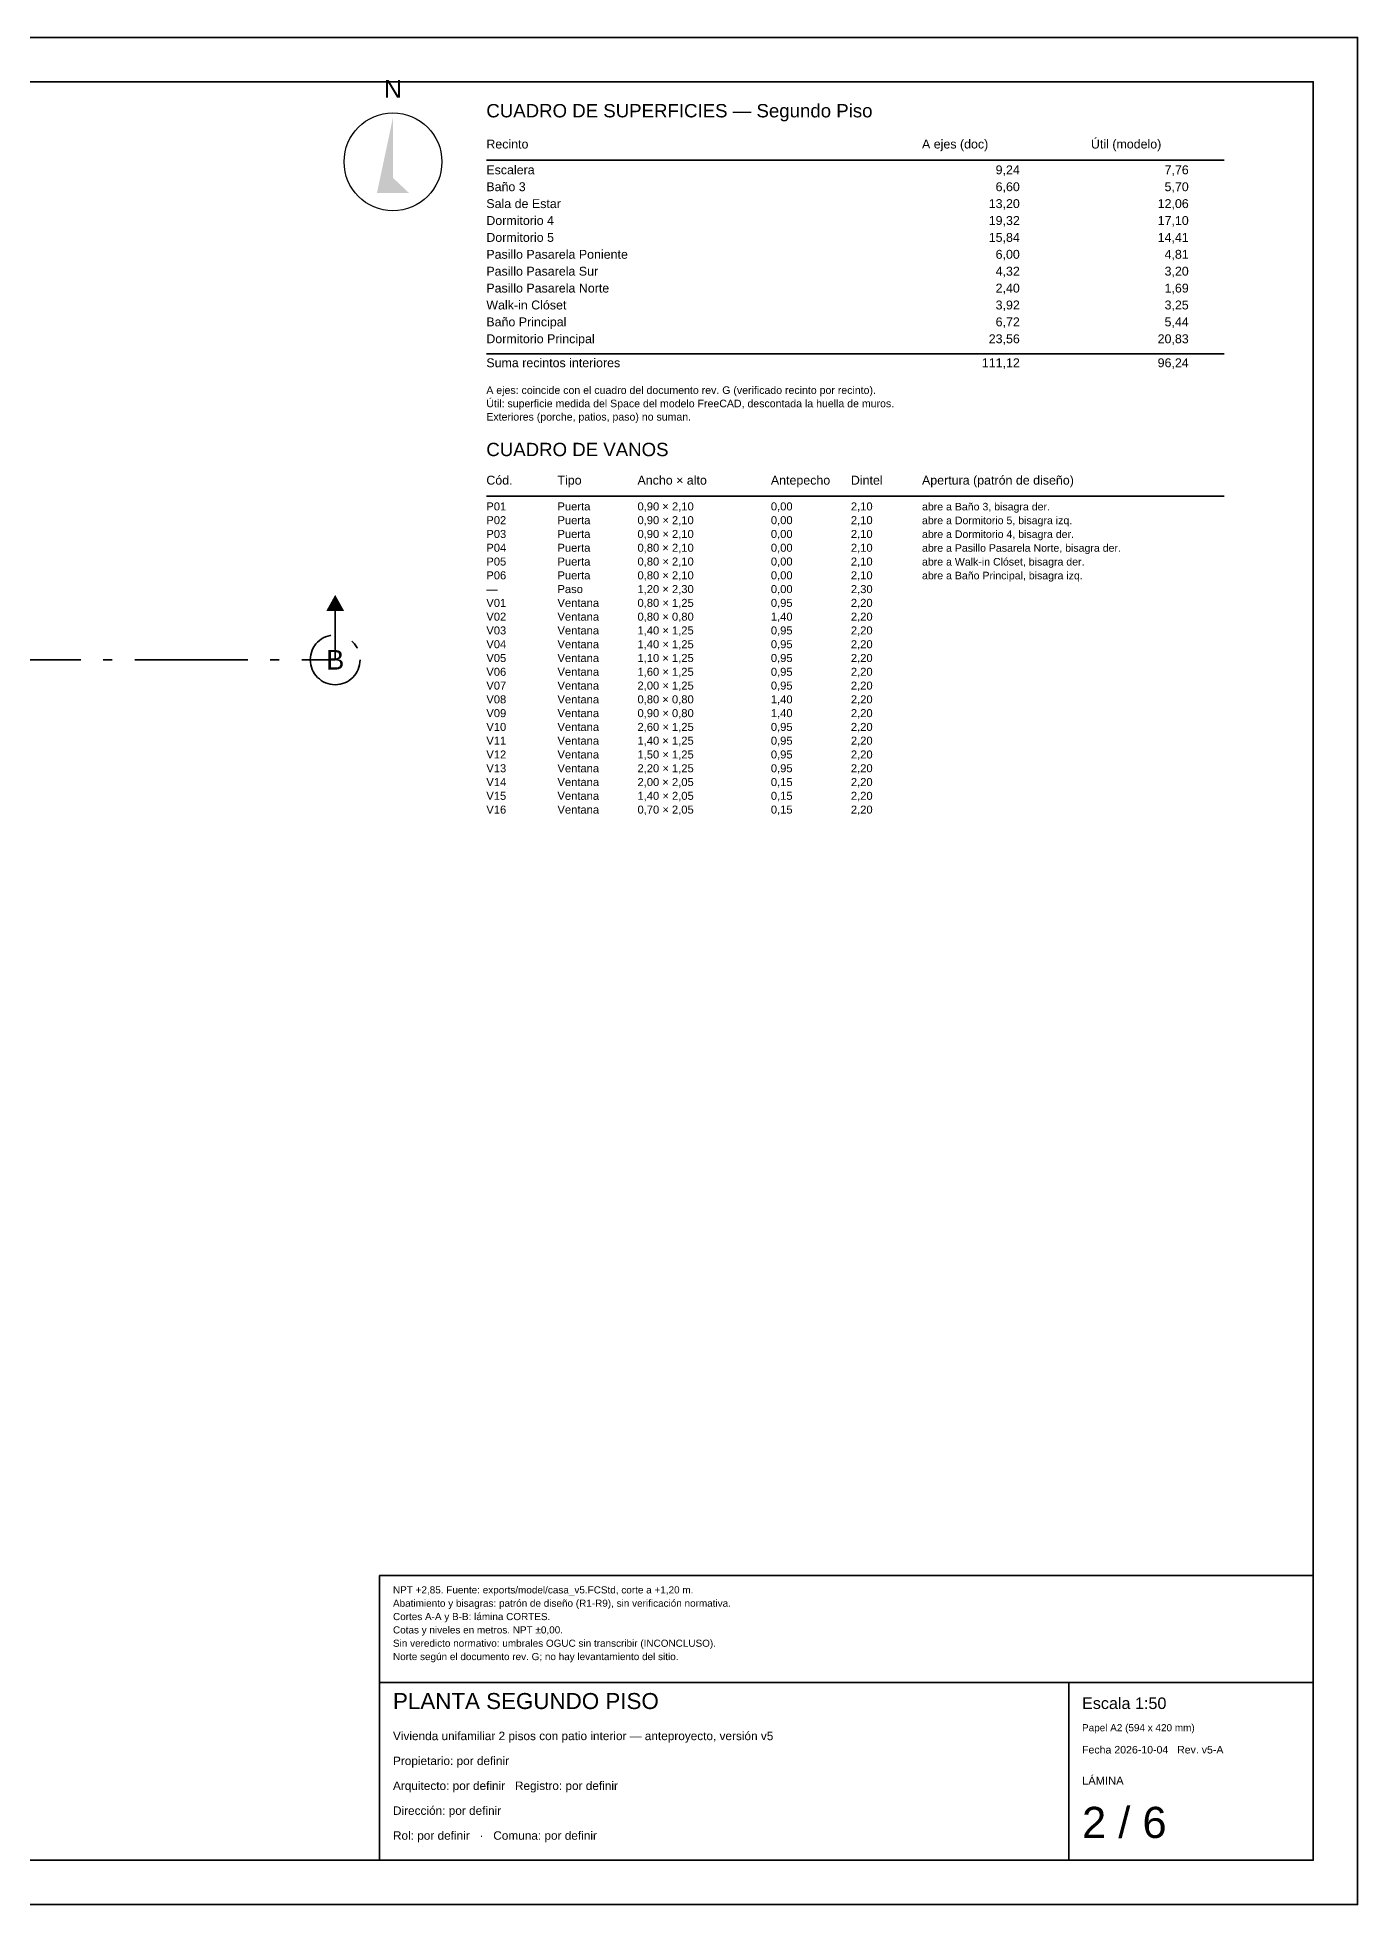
# Model space of a CAD drawing. Header units: metres. Extents: x -4 to 25.7, y -18.5 to 2.5.
# Drawn here: x 10.85 to 25.7, y -18.5 to 2.5 of the extents above; entities that cross this region are included whole.
import ezdxf
from ezdxf.enums import TextEntityAlignment as Align

# ---------------------------------------------------------------- set-up
doc = ezdxf.new("R2010")
doc.units = ezdxf.units.M
doc.header["$LTSCALE"] = 0.5
doc.linetypes.add('DASHDOT', pattern=[3.556, 2.54, -0.508, 0, -0.508])
for name, color, linetype, lineweight in [('A-CORTE', 1, 'DASHDOT', 35), ('A-CUAD', 7, 'CONTINUOUS', 35), ('A-SIMB', 7, 'CONTINUOUS', 25), ('A-TEXT', 7, 'CONTINUOUS', 18)]:
    doc.layers.add(name, color=color, linetype=linetype, lineweight=lineweight)
doc.styles.add('ARQ', font='arial.ttf')

msp = doc.modelspace()

# ---------------------------------------------------------------- linework, layer by layer
at = {"layer": 'A-CORTE'}
for p, q in [((14.2, -4.5), (14.2, -3.95)), ((-1.2, -4.5), (14.2, -4.5))]:
    msp.add_line(p, q, dxfattribs=at)
msp.add_circle((14.2, -4.5), 0.28, dxfattribs=at)
msp.add_solid([(14.2, -3.77), (14.1, -3.95), (14.3, -3.95)], dxfattribs=at)
at = {"layer": 'A-CUAD'}
for p, q in [((15.9, 1.12), (24.2, 1.12)), ((15.9, -1.06), (24.2, -1.06)), ((15.9, -2.66), (24.2, -2.66)), ((14.7, -16), (25.2, -16)), ((22.45, -18), (22.45, -16))]:
    msp.add_line(p, q, dxfattribs=at)
for points in [[(-4, -18.5), (25.7, -18.5), (25.7, 2.5), (-4, 2.5)], [(-3.5, -18), (25.2, -18), (25.2, 2), (-3.5, 2)], [(14.7, -18), (25.2, -18), (25.2, -14.8), (14.7, -14.8)]]:
    msp.add_lwpolyline(points, close=True, dxfattribs=at)
at = {"layer": 'A-SIMB'}
msp.add_circle((14.85, 1.1), 0.55, dxfattribs=at)
msp.add_solid([(14.85, 1.6), (14.67, 0.75), (14.85, 0.92), (15.03, 0.75)], dxfattribs=at)

# ---------------------------------------------------------------- texts
at = {"layer": 'A-CORTE', "style": 'ARQ'}
msp.add_text('B', height=0.22, dxfattribs=at).set_placement((14.2, -4.5), align=Align.MIDDLE_CENTER)
at = {"layer": 'A-SIMB', "style": 'ARQ'}
msp.add_text('N', height=0.2, dxfattribs=at).set_placement((14.85, 1.92), align=Align.MIDDLE_CENTER)
at = {"layer": 'A-TEXT', "style": 'ARQ'}
for s, height, p in [('CUADRO DE SUPERFICIES — Segundo Piso', 0.15, (15.9, 1.6)), ('Escalera', 0.1, (15.9, 0.96)), ('Baño 3', 0.1, (15.9, 0.77)), ('Sala de Estar', 0.1, (15.9, 0.58)), ('Dormitorio 4', 0.1, (15.9, 0.39)), ('Dormitorio 5', 0.1, (15.9, 0.2)), ('Pasillo Pasarela Poniente', 0.1, (15.9, 0.01)), ('Pasillo Pasarela Sur', 0.1, (15.9, -0.18)), ('Pasillo Pasarela Norte', 0.1, (15.9, -0.37)), ('Walk-in Clóset', 0.1, (15.9, -0.56)), ('Baño Principal', 0.1, (15.9, -0.75)), ('Dormitorio Principal', 0.1, (15.9, -0.94)), ('Suma recintos interiores', 0.1, (15.9, -1.21)), ('CUADRO DE VANOS', 0.15, (15.9, -2.21)), ('P01', 0.09, (15.9, -2.82)), ('Puerta', 0.09, (16.7, -2.82)), ('0,90 × 2,10', 0.09, (17.6, -2.82)), ('0,00', 0.09, (19.1, -2.82)), ('2,10', 0.09, (20, -2.82)), ('P02', 0.09, (15.9, -2.975)), ('Puerta', 0.09, (16.7, -2.975)), ('0,90 × 2,10', 0.09, (17.6, -2.975)), ('0,00', 0.09, (19.1, -2.975)), ('2,10', 0.09, (20, -2.975)), ('abre a Baño 3, bisagra der.', 0.085, (20.8, -2.82)), ('abre a Dormitorio 5, bisagra izq.', 0.085, (20.8, -2.975)), ('P03', 0.09, (15.9, -3.13)), ('Puerta', 0.09, (16.7, -3.13)), ('0,90 × 2,10', 0.09, (17.6, -3.13)), ('0,00', 0.09, (19.1, -3.13)), ('2,10', 0.09, (20, -3.13)), ('abre a Dormitorio 4, bisagra der.', 0.085, (20.8, -3.13)), ('P04', 0.09, (15.9, -3.285)), ('P05', 0.09, (15.9, -3.44)), ('Puerta', 0.09, (16.7, -3.285)), ('Puerta', 0.09, (16.7, -3.44)), ('0,80 × 2,10', 0.09, (17.6, -3.285)), ('0,80 × 2,10', 0.09, (17.6, -3.44)), ('0,00', 0.09, (19.1, -3.285)), ('0,00', 0.09, (19.1, -3.44)), ('2,10', 0.09, (20, -3.285)), ('2,10', 0.09, (20, -3.44)), ('abre a Pasillo Pasarela Norte, bisagra der.', 0.085, (20.8, -3.285)), ('abre a Walk-in Clóset, bisagra der.', 0.085, (20.8, -3.44)), ('P06', 0.09, (15.9, -3.595)), ('Puerta', 0.09, (16.7, -3.595)), ('0,80 × 2,10', 0.09, (17.6, -3.595)), ('0,00', 0.09, (19.1, -3.595)), ('2,10', 0.09, (20, -3.595)), ('abre a Baño Principal, bisagra izq.', 0.085, (20.8, -3.595)), ('—', 0.09, (15.9, -3.75)), ('Paso', 0.09, (16.7, -3.75)), ('1,20 × 2,30', 0.09, (17.6, -3.75)), ('0,00', 0.09, (19.1, -3.75)), ('2,30', 0.09, (20, -3.75)), ('V01', 0.09, (15.9, -3.905)), ('V02', 0.09, (15.9, -4.06)), ('Ventana', 0.09, (16.7, -3.905)), ('Ventana', 0.09, (16.7, -4.06)), ('0,80 × 1,25', 0.09, (17.6, -3.905)), ('0,80 × 0,80', 0.09, (17.6, -4.06)), ('0,95', 0.09, (19.1, -3.905)), ('1,40', 0.09, (19.1, -4.06)), ('2,20', 0.09, (20, -3.905)), ('2,20', 0.09, (20, -4.06)), ('V03', 0.09, (15.9, -4.215)), ('Ventana', 0.09, (16.7, -4.215)), ('1,40 × 1,25', 0.09, (17.6, -4.215)), ('0,95', 0.09, (19.1, -4.215)), ('2,20', 0.09, (20, -4.215)), ('V04', 0.09, (15.9, -4.37)), ('Ventana', 0.09, (16.7, -4.37)), ('1,40 × 1,25', 0.09, (17.6, -4.37)), ('0,95', 0.09, (19.1, -4.37)), ('2,20', 0.09, (20, -4.37)), ('V05', 0.09, (15.9, -4.525)), ('V06', 0.09, (15.9, -4.68)), ('Ventana', 0.09, (16.7, -4.525)), ('Ventana', 0.09, (16.7, -4.68)), ('1,10 × 1,25', 0.09, (17.6, -4.525)), ('1,60 × 1,25', 0.09, (17.6, -4.68)), ('0,95', 0.09, (19.1, -4.525)), ('0,95', 0.09, (19.1, -4.68)), ('2,20', 0.09, (20, -4.525)), ('2,20', 0.09, (20, -4.68)), ('V07', 0.09, (15.9, -4.835)), ('Ventana', 0.09, (16.7, -4.835)), ('2,00 × 1,25', 0.09, (17.6, -4.835)), ('0,95', 0.09, (19.1, -4.835)), ('2,20', 0.09, (20, -4.835)), ('V08', 0.09, (15.9, -4.99)), ('Ventana', 0.09, (16.7, -4.99)), ('0,80 × 0,80', 0.09, (17.6, -4.99)), ('1,40', 0.09, (19.1, -4.99)), ('2,20', 0.09, (20, -4.99)), ('V09', 0.09, (15.9, -5.145)), ('V10', 0.09, (15.9, -5.3)), ('Ventana', 0.09, (16.7, -5.145)), ('Ventana', 0.09, (16.7, -5.3)), ('0,90 × 0,80', 0.09, (17.6, -5.145)), ('2,60 × 1,25', 0.09, (17.6, -5.3)), ('0,95', 0.09, (19.1, -5.3)), ('1,40', 0.09, (19.1, -5.145)), ('2,20', 0.09, (20, -5.145)), ('2,20', 0.09, (20, -5.3)), ('V11', 0.09, (15.9, -5.455)), ('Ventana', 0.09, (16.7, -5.455)), ('1,40 × 1,25', 0.09, (17.6, -5.455)), ('0,95', 0.09, (19.1, -5.455)), ('2,20', 0.09, (20, -5.455)), ('V12', 0.09, (15.9, -5.61)), ('Ventana', 0.09, (16.7, -5.61)), ('1,50 × 1,25', 0.09, (17.6, -5.61)), ('0,95', 0.09, (19.1, -5.61)), ('2,20', 0.09, (20, -5.61)), ('V13', 0.09, (15.9, -5.765)), ('V14', 0.09, (15.9, -5.92)), ('Ventana', 0.09, (16.7, -5.765)), ('Ventana', 0.09, (16.7, -5.92)), ('2,20 × 1,25', 0.09, (17.6, -5.765)), ('2,00 × 2,05', 0.09, (17.6, -5.92)), ('0,95', 0.09, (19.1, -5.765)), ('0,15', 0.09, (19.1, -5.92)), ('2,20', 0.09, (20, -5.765)), ('2,20', 0.09, (20, -5.92)), ('V15', 0.09, (15.9, -6.075)), ('Ventana', 0.09, (16.7, -6.075)), ('1,40 × 2,05', 0.09, (17.6, -6.075)), ('0,15', 0.09, (19.1, -6.075)), ('2,20', 0.09, (20, -6.075)), ('V16', 0.09, (15.9, -6.23)), ('Ventana', 0.09, (16.7, -6.23)), ('0,70 × 2,05', 0.09, (17.6, -6.23)), ('0,15', 0.09, (19.1, -6.23)), ('2,20', 0.09, (20, -6.23)), ('Abatimiento y bisagras: patrón de diseño (R1-R9), sin verificación normativa.', 0.08, (14.85, -15.15)), ('NPT +2,85. Fuente: exports/model/casa_v5.FCStd, corte a +1,20 m.', 0.08, (14.85, -15)), ('Cortes A-A y B-B: lámina CORTES.', 0.08, (14.85, -15.3)), ('Sin veredicto normativo: umbrales OGUC sin transcribir (INCONCLUSO).', 0.08, (14.85, -15.6)), ('Cotas y niveles en metros. NPT ±0,00.', 0.08, (14.85, -15.45)), ('Norte según el documento rev. G; no hay levantamiento del sitio.', 0.08, (14.85, -15.75)), ('PLANTA SEGUNDO PISO', 0.18, (14.85, -16.3)), ('Escala 1:50', 0.13, (22.6, -16.3)), ('Vivienda unifamiliar 2 pisos con patio interior — anteproyecto, versión v5', 0.095, (14.85, -16.65)), ('Papel A2 (594 x 420 mm)', 0.08, (22.6, -16.55)), ('Fecha 2026-10-04   Rev. v5-A', 0.085, (22.6, -16.8)), ('Propietario: por definir', 0.095, (14.85, -16.93)), ('Arquitecto: por definir   Registro: por definir', 0.095, (14.85, -17.21)), ('LÁMINA', 0.09, (22.6, -17.15)), ('Dirección: por definir', 0.095, (14.85, -17.49)), ('2 / 6', 0.35, (22.6, -17.75)), ('Rol: por definir   ·   Comuna: por definir', 0.095, (14.85, -17.77))]:
    msp.add_text(s, height=height, dxfattribs=at).set_placement(p)
at = {"layer": 'A-TEXT', "color": 8, "style": 'ARQ'}
for s, height, p in [('Recinto', 0.1, (15.9, 1.25)), ('A ejes (doc)', 0.1, (20.8, 1.25)), ('Útil (modelo)', 0.1, (22.7, 1.25)), ('A ejes: coincide con el cuadro del documento rev. G (verificado recinto por recinto).', 0.085, (15.9, -1.51)), ('Útil: superficie medida del Space del modelo FreeCAD, descontada la huella de muros.', 0.085, (15.9, -1.66)), ('Exteriores (porche, patios, paso) no suman.', 0.085, (15.9, -1.81)), ('Cód.', 0.1, (15.9, -2.53)), ('Tipo', 0.1, (16.7, -2.53)), ('Ancho × alto', 0.1, (17.6, -2.53)), ('Antepecho', 0.1, (19.1, -2.53)), ('Dintel', 0.1, (20, -2.53)), ('Apertura (patrón de diseño)', 0.1, (20.8, -2.53))]:
    msp.add_text(s, height=height, dxfattribs=at).set_placement(p)
at = {"layer": 'A-TEXT', "style": 'ARQ'}
for s, p in [('9,24', (21.9, 0.96)), ('7,76', (23.8, 0.96)), ('6,60', (21.9, 0.77)), ('5,70', (23.8, 0.77)), ('13,20', (21.9, 0.58)), ('12,06', (23.8, 0.58)), ('19,32', (21.9, 0.39)), ('17,10', (23.8, 0.39)), ('15,84', (21.9, 0.2)), ('14,41', (23.8, 0.2)), ('6,00', (21.9, 0.01)), ('4,81', (23.8, 0.01)), ('4,32', (21.9, -0.18)), ('3,20', (23.8, -0.18)), ('2,40', (21.9, -0.37)), ('1,69', (23.8, -0.37)), ('3,92', (21.9, -0.56)), ('3,25', (23.8, -0.56)), ('23,56', (21.9, -0.94)), ('6,72', (21.9, -0.75)), ('20,83', (23.8, -0.94)), ('5,44', (23.8, -0.75)), ('111,12', (21.9, -1.21)), ('96,24', (23.8, -1.21))]:
    msp.add_text(s, height=0.1, dxfattribs=at).set_placement(p, align=Align.RIGHT)

doc.saveas('drawing.dxf')
